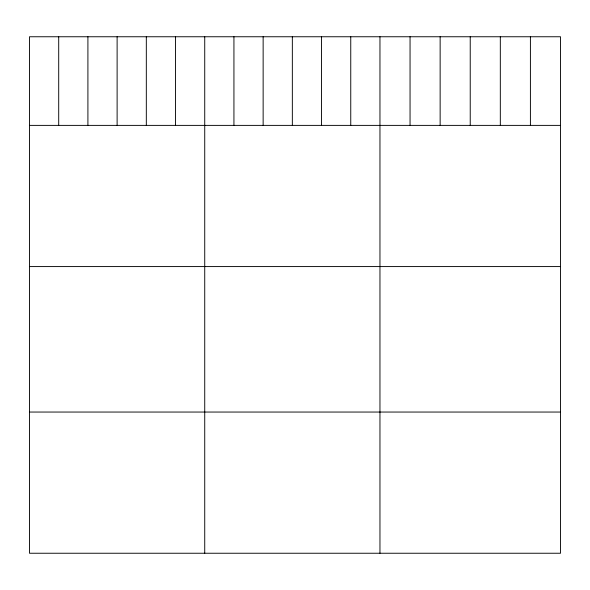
<?xml version="1.0" encoding="UTF-8"?>
<svg xmlns="http://www.w3.org/2000/svg" width="590" height="590" viewBox="0 0 590 590"><rect width="100%" height="100%" fill="white"/><g stroke="black" fill="none" stroke-linecap="round" stroke-linejoin="round"><path stroke-width="0.89" d="M560.5 125.382L560.5 553.243L29.5 553.243L29.5 36.757L560.5 36.757L560.5 125.382L29.5 125.382M29.5 266.577L560.5 266.577M29.5 412.049L560.5 412.049M530.41 36.757L530.41 125.382M500.32 36.757L500.32 125.382M470.23 36.757L470.23 125.382M440.14 36.757L440.14 125.382M410.05 36.757L410.05 125.382M379.96 36.757L379.96 553.243M350.755 36.757L350.755 125.382M321.55 36.757L321.55 125.382M292.345 36.757L292.345 125.382M263.14 36.757L263.14 125.382M233.935 36.757L233.935 125.382M204.73 36.757L204.73 553.243M175.525 36.757L175.525 125.382M146.32 36.757L146.32 125.382M117.115 36.757L117.115 125.382M87.91 36.757L87.91 125.382M58.705 36.757L58.705 125.382"/></g></svg>
